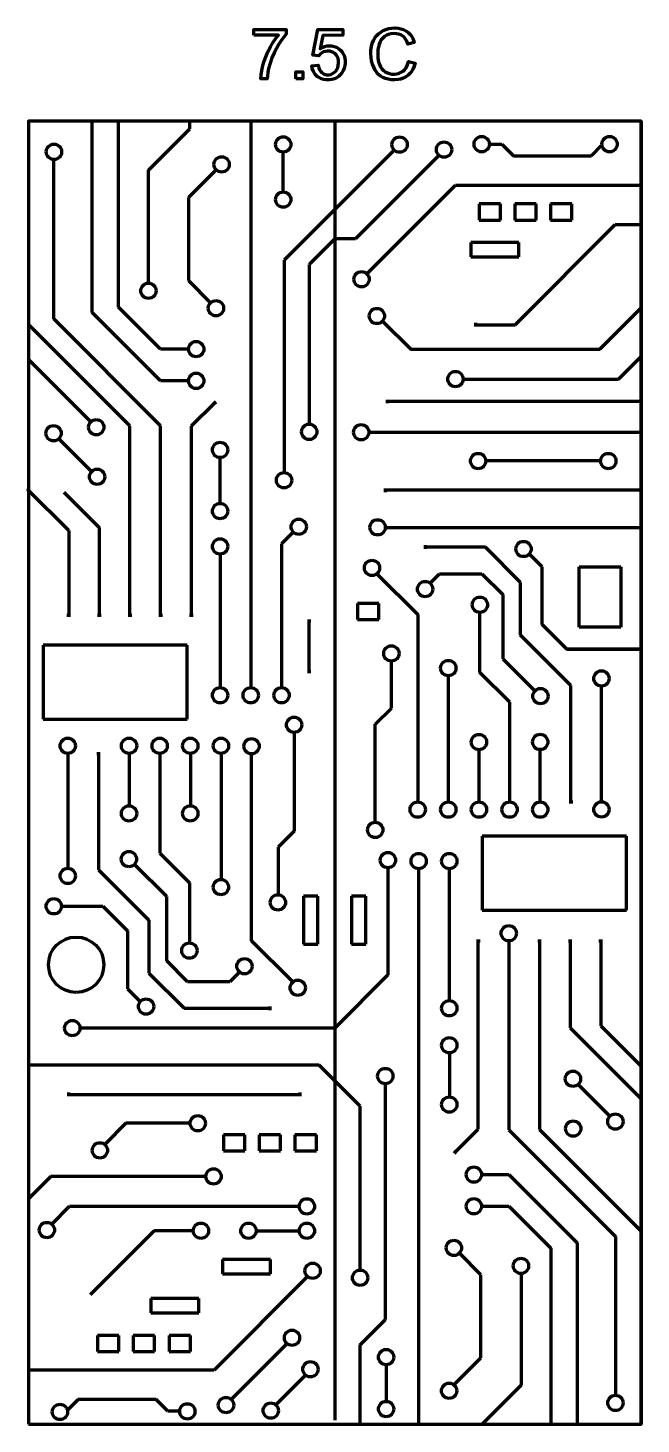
# Model space of a CAD drawing. Extents: x 799 to 2000, y 0 to 2732.
import ezdxf

# ---------------------------------------------------------------- set-up
doc = ezdxf.new("R2010")
doc.units = 0
doc.layers.add('mainlayer', color=1, linetype='CONTINUOUS', lineweight=100)

# ---------------------------------------------------------------- blocks, each defined once
blk = doc.blocks.new('EUUD2A5K')
at = {"layer": 'mainlayer', "color": 1}
for points in [[(1241.4, 2717.9), (1241.4, 2729.5), (1241.4, 2729.5), (1305, 2729.4), (1305, 2729.4), (1305, 2720.1), (1305, 2720.1), (1299.9, 2714.1), (1299.9, 2714.1), (1295.7, 2708.5), (1295.7, 2708.5), (1290.4, 2700.4), (1290.4, 2700.4), (1285.6, 2692), (1285.6, 2692), (1281.2, 2683.4), (1281.2, 2683.4), (1277, 2673.6), (1277, 2673.6), (1273.3, 2663.3), (1273.3, 2663.3), (1270.5, 2653.2), (1270.5, 2653.2), (1269, 2645.5), (1269, 2645.5), (1268, 2637.7), (1268, 2637.7), (1267.5, 2632.5), (1267.5, 2632.5), (1255.2, 2632.5), (1255.2, 2632.5), (1255.7, 2640.4), (1255.7, 2640.4), (1257.1, 2649.3), (1257.1, 2649.3), (1259.3, 2659), (1259.3, 2659), (1261.7, 2667.3), (1261.7, 2667.3), (1264.8, 2676), (1264.8, 2676), (1269, 2685.8), (1269, 2685.8), (1273.9, 2695.3), (1273.9, 2695.3), (1279.5, 2704.6), (1279.5, 2704.6), (1285.3, 2712.7), (1285.3, 2712.7), (1289.5, 2717.9), (1289.5, 2717.9), (1241.4, 2717.9)], [(1355.1, 2658.2), (1367.7, 2659.3), (1367.7, 2659.3), (1368.8, 2654.5), (1368.8, 2654.5), (1370.4, 2650.5), (1370.4, 2650.5), (1372.5, 2647.3), (1372.5, 2647.3), (1374.9, 2644.9), (1374.9, 2644.9), (1377.9, 2642.8), (1377.9, 2642.8), (1381.2, 2641.5), (1381.2, 2641.5), (1384.4, 2640.8), (1384.4, 2640.8), (1388.5, 2640.8), (1388.5, 2640.8), (1392.3, 2641.5), (1392.3, 2641.5), (1395.8, 2642.9), (1395.8, 2642.9), (1398.9, 2645), (1398.9, 2645), (1401.8, 2647.8), (1401.8, 2647.8), (1404, 2650.9), (1404, 2650.9), (1405.7, 2654.4), (1405.7, 2654.4), (1406.9, 2658.7), (1406.9, 2658.7), (1407.4, 2663.4), (1407.4, 2663.4), (1407.2, 2668.4), (1407.2, 2668.4), (1406.4, 2672.6), (1406.4, 2672.6), (1404.9, 2676.4), (1404.9, 2676.4), (1402.8, 2679.7), (1402.8, 2679.7), (1400.3, 2682.2), (1400.3, 2682.2), (1397.2, 2684.4), (1397.2, 2684.4), (1393.9, 2685.8), (1393.9, 2685.8), (1390.2, 2686.7), (1390.2, 2686.7), (1385.6, 2687), (1385.6, 2687), (1381.6, 2686.5), (1381.6, 2686.5), (1378, 2685.4), (1378, 2685.4), (1374.5, 2683.5), (1374.5, 2683.5), (1371.4, 2681), (1371.4, 2681), (1368.5, 2677.5), (1368.5, 2677.5), (1357.2, 2678.9), (1357.2, 2678.9), (1366.7, 2729.4), (1366.7, 2729.4), (1415.6, 2729.4), (1415.6, 2729.4), (1415.6, 2717.9), (1415.6, 2717.9), (1376.4, 2717.8), (1376.4, 2717.8), (1371.1, 2691.5), (1371.1, 2691.5), (1375.5, 2694.1), (1375.5, 2694.1), (1380, 2696), (1380, 2696), (1384.6, 2697.2), (1384.6, 2697.2), (1389.3, 2697.6), (1389.3, 2697.6), (1394.3, 2697.3), (1394.3, 2697.3), (1399.1, 2696.3), (1399.1, 2696.3), (1403.4, 2694.5), (1403.4, 2694.5), (1407.3, 2692.2), (1407.3, 2692.2), (1411.1, 2689), (1411.1, 2689), (1414.2, 2685.5), (1414.2, 2685.5), (1416.6, 2681.6), (1416.6, 2681.6), (1418.1, 2678.2), (1418.1, 2678.2), (1419.5, 2673.3), (1419.5, 2673.3), (1420.1, 2668.4), (1420.1, 2668.4), (1420.1, 2663), (1420.1, 2663), (1419.6, 2658.6), (1419.6, 2658.6), (1418.3, 2653.5), (1418.3, 2653.5), (1416.4, 2649), (1416.4, 2649), (1413.8, 2644.6), (1413.8, 2644.6), (1410.6, 2640.6), (1410.6, 2640.6), (1407.3, 2637.5), (1407.3, 2637.5), (1403.3, 2634.8), (1403.3, 2634.8), (1399.2, 2632.9), (1399.2, 2632.9), (1394.4, 2631.6), (1394.4, 2631.6), (1389.2, 2630.9), (1389.2, 2630.9), (1383.4, 2630.9), (1383.4, 2630.9), (1378.1, 2631.7), (1378.1, 2631.7), (1373.5, 2633), (1373.5, 2633), (1369.2, 2635.1), (1369.2, 2635.1), (1365.7, 2637.5), (1365.7, 2637.5), (1362.4, 2640.7), (1362.4, 2640.7), (1359.6, 2644.4), (1359.6, 2644.4), (1357.5, 2648.3), (1357.5, 2648.3), (1355.9, 2653.2), (1355.9, 2653.2), (1355.1, 2658.2), (1355.1, 2658.2), (1367.7, 2659.3)], [(1544.5, 2666.9), (1557.5, 2663.6), (1557.5, 2663.6), (1555.6, 2657.6), (1555.6, 2657.6), (1553.1, 2651.9), (1553.1, 2651.9), (1550.3, 2647.3), (1550.3, 2647.3), (1547.1, 2643.3), (1547.1, 2643.3), (1543.5, 2639.8), (1543.5, 2639.8), (1539, 2636.6), (1539, 2636.6), (1534.1, 2634.1), (1534.1, 2634.1), (1529.4, 2632.4), (1529.4, 2632.4), (1523.9, 2631.3), (1523.9, 2631.3), (1517.9, 2630.8), (1517.9, 2630.8), (1511.1, 2631), (1511.1, 2631), (1504.7, 2631.9), (1504.7, 2631.9), (1499.3, 2633.3), (1499.3, 2633.3), (1494.2, 2635.4), (1494.2, 2635.4), (1489.8, 2638.1), (1489.8, 2638.1), (1485.8, 2641.3), (1485.8, 2641.3), (1482.1, 2645.3), (1482.1, 2645.3), (1479, 2649.9), (1479, 2649.9), (1476.2, 2655.3), (1476.2, 2655.3), (1473.8, 2661.5), (1473.8, 2661.5), (1472, 2668.3), (1472, 2668.3), (1471, 2675.1), (1471, 2675.1), (1470.6, 2681.9), (1470.6, 2681.9), (1470.9, 2688.7), (1470.9, 2688.7), (1471.9, 2695.9), (1471.9, 2695.9), (1473.5, 2701.9), (1473.5, 2701.9), (1475.8, 2707.6), (1475.8, 2707.6), (1478.7, 2712.9), (1478.7, 2712.9), (1481.8, 2717.2), (1481.8, 2717.2), (1485.5, 2721), (1485.5, 2721), (1489.9, 2724.4), (1489.9, 2724.4), (1494.9, 2727.4), (1494.9, 2727.4), (1500.2, 2729.6), (1500.2, 2729.6), (1506, 2731.3), (1506, 2731.3), (1511.8, 2732.2), (1511.8, 2732.2), (1518, 2732.4), (1518, 2732.4), (1523.9, 2732), (1523.9, 2732), (1529.4, 2730.9), (1529.4, 2730.9), (1534.6, 2729), (1534.6, 2729), (1539.3, 2726.6), (1539.3, 2726.6), (1543.5, 2723.5), (1543.5, 2723.5), (1547, 2720.2), (1547, 2720.2), (1550, 2716.3), (1550, 2716.3), (1552.8, 2711.7), (1552.8, 2711.7), (1555, 2706.5), (1555, 2706.5), (1555.8, 2703.8), (1555.8, 2703.8), (1543, 2700.8), (1543, 2700.8), (1540.9, 2706.3), (1540.9, 2706.3), (1538.4, 2710.7), (1538.4, 2710.7), (1535.6, 2714.2), (1535.6, 2714.2), (1532.5, 2716.8), (1532.5, 2716.8), (1529.2, 2718.8), (1529.2, 2718.8), (1525.1, 2720.2), (1525.1, 2720.2), (1520.6, 2721.1), (1520.6, 2721.1), (1515.3, 2721.3), (1515.3, 2721.3), (1510, 2720.7), (1510, 2720.7), (1505.4, 2719.6), (1505.4, 2719.6), (1501.1, 2717.9), (1501.1, 2717.9), (1497.3, 2715.4), (1497.3, 2715.4), (1493.9, 2712.5), (1493.9, 2712.5), (1491, 2709), (1491, 2709), (1488.7, 2705.1), (1488.7, 2705.1), (1487, 2700.8), (1487, 2700.8), (1485.4, 2694.8), (1485.4, 2694.8), (1484.5, 2690), (1484.5, 2690), (1484.1, 2685), (1484.1, 2685), (1484.1, 2680.1), (1484.1, 2680.1), (1484.6, 2673.1), (1484.6, 2673.1), (1485.9, 2666.3), (1485.9, 2666.3), (1487.6, 2660.7), (1487.6, 2660.7), (1489.8, 2656.1), (1489.8, 2656.1), (1492.4, 2652.3), (1492.4, 2652.3), (1495.5, 2649.2), (1495.5, 2649.2), (1499, 2646.6), (1499, 2646.6), (1503.3, 2644.4), (1503.3, 2644.4), (1507.5, 2643), (1507.5, 2643), (1511.7, 2642.2), (1511.7, 2642.2), (1516.7, 2642), (1516.7, 2642), (1521.6, 2642.4), (1521.6, 2642.4), (1526.1, 2643.6), (1526.1, 2643.6), (1530.3, 2645.5), (1530.3, 2645.5), (1534, 2648), (1534, 2648), (1537, 2651), (1537, 2651), (1539.7, 2654.6), (1539.7, 2654.6), (1542.1, 2659.1), (1542.1, 2659.1), (1543.9, 2664.4), (1543.9, 2664.4), (1544.5, 2666.9), (1544.5, 2666.9), (1557.5, 2663.6)], [(1323.7, 2632.5), (1323.7, 2646.2), (1323.7, 2646.2), (1337.4, 2646.2), (1337.4, 2646.2), (1337.4, 2632.5), (1337.4, 2632.5), (1323.7, 2632.5)]]:
    blk.add_lwpolyline(points, dxfattribs=at)

msp = doc.modelspace()

# ---------------------------------------------------------------- linework, layer by layer
at = {"layer": 'mainlayer', "color": 0}
msp.add_lwpolyline([(800, 0), (2000, 0), (2000, 0), (2000, 2550), (2000, 2550), (800, 2550), (800, 2550), (800, 0)], dxfattribs=at)
at = {"layer": 'mainlayer', "color": 3}
for points in [[(800, 2550), (800, 0)], [(924.9, 2175.6), (924.9, 2550)], [(976.3, 2185.9), (976.3, 2550)], [(1116.2, 2535.1), (1116.2, 2550)], [(1235.3, 2550), (1235.3, 1441.3)], [(1400, 2550), (1400, 7.8)], [(2000, 2550), (2000, 0)], [(1299, 2411.4), (1299, 2489.3)], [(1702.8, 2505), (1727.1, 2505)], [(849.9, 2162.8), (849.9, 2474.8)], [(1603.5, 2482.7), (1440.4, 2319.5)], [(1749.9, 2482.2), (1902.6, 2482.2)], [(1035, 2232.9), (1035, 2453.9)], [(1167.8, 2454.6), (1113.4, 2400.3)], [(1462.9, 2251.2), (1636.4, 2424.7)], [(1724.6, 2387.8), (1682.6, 2387.8)], [(1794.5, 2387.8), (1752.6, 2387.8)], [(1864.5, 2387.8), (1822.6, 2387.8)], [(1682.6, 2356.4), (1724.6, 2356.4)], [(1752.6, 2356.4), (1794.5, 2356.4)], [(1822.6, 2356.4), (1864.5, 2356.4)], [(1753.5, 2151.5), (1949.4, 2347.5)], [(1760.3, 2312.4), (1666.4, 2312.4)], [(1300.6, 2277.6), (1300.6, 1862.1)], [(1349.9, 2269.5), (1349.9, 1956.9)], [(1666.4, 2284.3), (1760.3, 2284.3)], [(1113.4, 2237.8), (1156.7, 2194.5)], [(1493.7, 2158.7), (1549.1, 2103.8), (1549.1, 2103.8), (1919.1, 2103.8)], [(998.8, 1953.4), (800, 2152.2)], [(922.2, 1961.5), (800, 2083.6)], [(1113.5, 2103.7), (1058.8, 2103.7)], [(1113.5, 2041.7), (1058.8, 2041.7)], [(1651.3, 2045.3), (1955.8, 2045.3)], [(1164.9, 1998.8), (1118.8, 1952.8)], [(1999.9, 2001.2), (1502.6, 2001.2)], [(1058.8, 1583.4), (1058.8, 1953.9)], [(1466.7, 1941.2), (2000, 1941.2)], [(859.8, 1928.5), (923.8, 1864.5)], [(1175.3, 1801.9), (1175.3, 1891.4)], [(1920.7, 1884.9), (1695.8, 1884.9)], [(878.8, 1748.7), (798.9, 1828.6), (798.9, 1828.6), (800, 1827.5)], [(938.8, 1754.6), (938.8, 1583.4)], [(1498.9, 1755), (2000, 1755)], [(1318.7, 1745.4), (1295.7, 1722.4)], [(1175.3, 1702.5), (1175.3, 1441.3)], [(1695, 1716.3), (1577.1, 1716.3)], [(1806, 1677.9), (1781.1, 1702.8)], [(1878.9, 1677.9), (1960.3, 1677.9)], [(1605.3, 1664.3), (1688.3, 1664.3)], [(1764, 1543.9), (1764, 1647.3)], [(1729, 1623.6), (1729, 1497.8)], [(1486.2, 1605.9), (1444.3, 1605.9)], [(1684.4, 1471), (1684.4, 1588.6)], [(1349.9, 1472.6), (1349.9, 1571.9)], [(1444.3, 1574.6), (1486.2, 1574.6)], [(1562.6, 1584.2), (1562.6, 1217.5)], [(1854.3, 1516.6), (1806, 1564.9)], [(1960.3, 1559.7), (1878.9, 1559.7)], [(1110.8, 1524.3), (828.8, 1524.3)], [(1511, 1401.1), (1511, 1493.2)], [(1622.6, 1217.5), (1622.6, 1464.6)], [(1862.6, 1217.3), (1862.6, 1445.3)], [(1922.6, 1217.9), (1922.6, 1444.3)], [(1742.6, 1217.5), (1742.6, 1412.9)], [(828.8, 1379.3), (1110.8, 1379.3)], [(1479.4, 1177.8), (1479.4, 1369.5)], [(1320.4, 1353.6), (1320.4, 1160.5)], [(877.2, 1312.4), (877.2, 1087.7)], [(937.2, 1312.3), (937.2, 1084.7)], [(997.2, 1312.4), (997.2, 1210.1)], [(1057.2, 1312.4), (1057.2, 1117.1)], [(1117.2, 1312.4), (1117.2, 1210.1)], [(1177.2, 1312.4), (1177.2, 1065.9)], [(1237.2, 945.8), (1237.2, 1311.6)], [(1682.6, 1217.5), (1682.6, 1319.9)], [(1802.6, 1217.5), (1802.6, 1319.9)], [(1971.1, 1150.7), (1689, 1150.7)], [(1288.8, 1128.9), (1288.8, 1036)], [(1070.8, 1032.2), (1007.7, 1095.3)], [(1564.5, 0), (1564.5, 1087)], [(1624.5, 828.7), (1624.5, 1087)], [(1115.4, 1059), (1115.4, 941.6)], [(945.5, 1013.4), (993.8, 965.1)], [(1367, 1033.4), (1338.9, 1033.4)], [(1460.9, 1033.4), (1432.8, 1033.4)], [(1035.8, 986.1), (1035.8, 882.7)], [(1689, 1005.7), (1971.1, 1005.7)], [(1338.9, 939.5), (1367, 939.5)], [(1432.8, 939.5), (1460.9, 939.5)], [(1681, 577.2), (1681, 945.3)], [(1741, 945.5), (1741, 576.1)], [(1801, 945.3), (1801, 576.6)], [(1861, 945.3), (1861, 775.4)], [(1921, 945.3), (1921, 779.3)], [(1111.5, 865.7), (1070.8, 906.4)], [(1213.4, 884.6), (1194.5, 865.7)], [(1504.1, 879.2), (1399.9, 775)], [(993.8, 852.1), (1019, 826.9)], [(1104.8, 813.7), (1273.1, 813.7)], [(1624.5, 726.4), (1624.5, 640.3)], [(1369.5, 702.4), (800, 702.4)], [(1499.2, 204.4), (1499.2, 666.2)], [(1938.9, 602.6), (1876.8, 664.7)], [(878.6, 645.1), (1331.6, 645.1)], [(1449.9, 301.5), (1449.9, 622)], [(1116.7, 588.8), (990.7, 588.8)], [(1223.9, 565.9), (1182, 565.9)], [(1293.9, 565.9), (1252, 565.9)], [(1363.9, 565.9), (1322, 565.9)], [(1182, 534.5), (1223.9, 534.5)], [(1252, 534.5), (1293.9, 534.5)], [(1322, 534.5), (1363.9, 534.5)], [(1147.6, 484.7), (844, 484.7)], [(1687.4, 488.3), (1741, 488.3)], [(880.7, 426.2), (1330.3, 426.2)], [(1687.4, 426.3), (1741, 426.3)], [(1122.9, 378.5), (1046.3, 378.5)], [(1246, 378.5), (1330.3, 378.5)], [(1949.9, 367.2), (1949.9, 56.3)], [(1686.4, 292.2), (1644.1, 334.6)], [(1823.5, 344.1), (1823.5, 0)], [(1874.9, 354.4), (1874.9, 0)], [(1274, 322.1), (1180.1, 322.1)], [(1180.1, 294), (1274, 294)], [(1764.8, 294.6), (1764.8, 76.1)], [(1133.4, 245.7), (1039.5, 245.7)], [(1039.5, 217.6), (1133.4, 217.6)], [(977.2, 173.6), (935.3, 173.6)], [(1047.2, 173.6), (1005.3, 173.6)], [(1117.2, 173.6), (1075.3, 173.6)], [(935.3, 142.2), (977.2, 142.2)], [(1005.3, 142.2), (1047.2, 142.2)], [(1075.3, 142.2), (1117.2, 142.2)], [(1306.5, 157.5), (1197.2, 48.2)], [(1449.9, 0), (1449.9, 155.2)], [(1500.8, 116.1), (1500.8, 44.5)], [(1633.4, 76.7), (1686.4, 129.7)], [(1163.5, 105.3), (800, 105.3)], [(1342.6, 95.8), (1284.4, 37.6)], [(897.2, 47.8), (876.3, 26.9)], [(1072.7, 25), (1049.9, 47.8)]]:
    msp.add_lwpolyline(points, dxfattribs=at)
at = {"layer": 'mainlayer', "color": 4}
for points in [[(1035, 2453.9), (1116.2, 2535.1)], [(1516.4, 2493.4), (1300.6, 2277.6)], [(1727.1, 2505), (1749.9, 2482.2)], [(1902.6, 2482.2), (1923.4, 2503.1)], [(1636.4, 2424.7), (2000, 2424.7)], [(1113.4, 2400.3), (1113.4, 2237.8)], [(1682.6, 2387.8), (1682.6, 2356.4)], [(1724.6, 2356.4), (1724.6, 2387.8)], [(1752.6, 2387.8), (1752.6, 2356.4)], [(1794.5, 2356.4), (1794.5, 2387.8)], [(1822.6, 2387.8), (1822.6, 2356.4)], [(1864.5, 2356.4), (1864.5, 2387.8)], [(1949.4, 2347.5), (2000, 2347.5)], [(1440.4, 2319.5), (1399.9, 2319.5), (1399.9, 2319.5), (1349.9, 2269.5)], [(1666.4, 2312.4), (1666.4, 2284.3)], [(1760.3, 2284.3), (1760.3, 2312.4)], [(1058.8, 2103.7), (976.3, 2185.9)], [(1058.8, 1953.9), (849.9, 2162.8)], [(1058.8, 2041.7), (924.9, 2175.6)], [(1919.1, 2103.8), (2000, 2184.7)], [(1675.9, 2151.5), (1753.5, 2151.5)], [(1955.8, 2045.3), (2000, 2089.5)], [(998.8, 1583.4), (998.8, 1953.4)], [(1118.8, 1952.8), (1118.8, 1583.4)], [(869.4, 1824), (938.8, 1754.6)], [(1999.9, 1827.6), (1499, 1827.6)], [(878.8, 1748.7), (878.8, 1583.4)], [(1295.7, 1722.4), (1295.7, 1441.3)], [(1764, 1647.3), (1695, 1716.3)], [(1806, 1564.9), (1806, 1677.9)], [(1878.9, 1559.7), (1878.9, 1677.9)], [(1960.3, 1677.9), (1960.3, 1559.7)], [(1482.6, 1664.2), (1562.6, 1584.2)], [(1586.7, 1645.6), (1605.3, 1664.3)], [(1688.3, 1664.3), (1729, 1623.6)], [(1444.3, 1605.9), (1444.3, 1574.6)], [(1486.2, 1574.6), (1486.2, 1605.9)], [(1862.6, 1445.3), (1764, 1543.9)], [(828.8, 1524.3), (828.8, 1379.3)], [(1110.8, 1379.3), (1110.8, 1524.3)], [(2000, 1516.6), (1854.3, 1516.6), (1854.3, 1516.6), (2000, 1516.6)], [(1729, 1497.8), (1791.9, 1434.9)], [(1742.6, 1412.9), (1684.4, 1471)], [(1479.4, 1369.5), (1511, 1401.1)], [(1320.4, 1160.5), (1288.8, 1128.9)], [(1689, 1150.7), (1689, 1005.7)], [(1971.1, 1005.7), (1971.1, 1150.7)], [(1057.2, 1117.1), (1115.4, 1059)], [(937.2, 1084.7), (1035.8, 986.1)], [(1504.1, 1088.7), (1504.1, 879.2)], [(864.6, 1013.4), (945.5, 1013.4)], [(1070.8, 906.4), (1070.8, 1032.2)], [(1338.9, 1033.4), (1338.9, 939.5)], [(1367, 939.5), (1367, 1033.4)], [(1432.8, 1033.4), (1432.8, 939.5)], [(1460.9, 939.5), (1460.9, 1033.4)], [(993.8, 965.1), (993.8, 852.1)], [(1317.7, 865.3), (1237.2, 945.8)], [(1035.8, 882.7), (1104.8, 813.7)], [(1194.5, 865.7), (1111.5, 865.7)], [(1399.9, 775), (900.8, 775)], [(1861, 775.4), (2000, 636.4)], [(1921, 779.3), (2000, 700.3)], [(1449.9, 622), (1369.5, 702.4)], [(990.7, 588.8), (949.3, 547.4)], [(1635.6, 531.9), (1681, 577.2)], [(1741, 576.1), (1949.9, 367.2)], [(1801, 576.6), (2000, 377.6)], [(1182, 565.9), (1182, 534.5)], [(1223.9, 534.5), (1223.9, 565.9)], [(1252, 565.9), (1252, 534.5)], [(1293.9, 534.5), (1293.9, 565.9)], [(1322, 565.9), (1322, 534.5)], [(1363.9, 534.5), (1363.9, 565.9)], [(844, 484.7), (800, 440.7)], [(1741, 488.3), (1874.9, 354.4)], [(845.7, 391.2), (880.7, 426.2)], [(1741, 426.3), (1823.5, 344.1)], [(1046.3, 378.5), (920.6, 252.7)], [(1180.1, 322.1), (1180.1, 294)], [(1274, 294), (1274, 322.1)], [(1346.8, 288.6), (1163.5, 105.3)], [(1686.4, 129.7), (1686.4, 292.2)], [(1039.5, 245.7), (1039.5, 217.6)], [(1133.4, 217.6), (1133.4, 245.7)], [(1449.9, 155.2), (1499.2, 204.4)], [(935.3, 173.6), (935.3, 142.2)], [(977.2, 142.2), (977.2, 173.6)], [(1005.3, 173.6), (1005.3, 142.2)], [(1047.2, 142.2), (1047.2, 173.6)], [(1075.3, 173.6), (1075.3, 142.2)], [(1117.2, 142.2), (1117.2, 173.6)], [(1764.8, 76.1), (1688.8, 0)], [(1049.9, 47.8), (897.2, 47.8)], [(1096.2, 25), (1072.7, 25)]]:
    msp.add_lwpolyline(points, dxfattribs=at)
at = {"layer": 'mainlayer', "color": 202}
for points in [[(1675.9, 2155), (1675.9, 2148)], [(1162.4, 2001.3), (1167.3, 1996.3)], [(1502.6, 2004.7), (1502.6, 1997.7)], [(1499, 1831.1), (1499, 1824.1)], [(1577.1, 1719.8), (1577.1, 1712.8)], [(875.3, 1583.4), (882.3, 1583.4)], [(935.3, 1583.4), (942.3, 1583.4)], [(995.3, 1583.4), (1002.3, 1583.4)], [(1055.3, 1583.4), (1062.3, 1583.4)], [(1115.3, 1583.4), (1122.3, 1583.4)], [(1346.4, 1571.9), (1353.4, 1571.9)], [(1346.4, 1472.6), (1353.4, 1472.6)], [(933.7, 1312.2), (940.7, 1312.2)], [(1866.1, 1217.3), (1859.1, 1217.3)], [(1684.5, 945.3), (1677.5, 945.3)], [(1804.5, 945.3), (1797.5, 945.3)], [(1864.5, 945.3), (1857.5, 945.3)], [(1924.5, 945.3), (1917.5, 945.3)], [(1273.1, 817.2), (1273.1, 810.2)], [(878.6, 648.6), (878.6, 641.6)], [(1331.6, 648.6), (1331.6, 641.6)], [(1638.1, 529.4), (1633.2, 534.3)]]:
    msp.add_lwpolyline(points, dxfattribs=at)
at = {"layer": 'mainlayer', "color": 5}
for points in [[(1284, 2504.3), (1284, 2512.6), (1290.7, 2519.3), (1299, 2519.3)], [(1299, 2519.3), (1307.3, 2519.3), (1314, 2512.6), (1314, 2504.3)], [(1512, 2504), (1512, 2512.3), (1518.7, 2519), (1527, 2519)], [(1527, 2519), (1535.3, 2519), (1542, 2512.3), (1542, 2504)], [(1672.8, 2504.9), (1672.8, 2513.2), (1679.5, 2519.9), (1687.8, 2519.9)], [(1687.8, 2519.9), (1696.1, 2519.9), (1702.8, 2513.2), (1702.8, 2504.9)], [(1923.3, 2504.9), (1923.3, 2513.2), (1930, 2519.9), (1938.3, 2519.9)], [(1938.3, 2519.9), (1946.6, 2519.9), (1953.3, 2513.2), (1953.3, 2504.9)], [(835, 2489.9), (835, 2498.1), (841.7, 2504.9), (850, 2504.9)], [(850, 2474.9), (841.7, 2474.9), (835, 2481.6), (835, 2489.9)], [(850, 2504.9), (858.3, 2504.9), (865, 2498.1), (865, 2489.9)], [(865, 2489.9), (865, 2481.6), (858.3, 2474.9), (850, 2474.9)], [(1299, 2489.3), (1290.7, 2489.3), (1284, 2496), (1284, 2504.3)], [(1314, 2504.3), (1314, 2496), (1307.3, 2489.3), (1299, 2489.3)], [(1527, 2489), (1518.7, 2489), (1512, 2495.7), (1512, 2504)], [(1542, 2504), (1542, 2495.7), (1535.3, 2489), (1527, 2489)], [(1599, 2494.3), (1599, 2502.6), (1605.7, 2509.3), (1614, 2509.3)], [(1614, 2479.3), (1605.7, 2479.3), (1599, 2486), (1599, 2494.3)], [(1614, 2509.3), (1622.3, 2509.3), (1629, 2502.6), (1629, 2494.3)], [(1629, 2494.3), (1629, 2486), (1622.3, 2479.3), (1614, 2479.3)], [(1687.8, 2489.9), (1679.5, 2489.9), (1672.8, 2496.6), (1672.8, 2504.9)], [(1702.8, 2504.9), (1702.8, 2496.6), (1696.1, 2489.9), (1687.8, 2489.9)], [(1938.3, 2489.9), (1930, 2489.9), (1923.3, 2496.6), (1923.3, 2504.9)], [(1953.3, 2504.9), (1953.3, 2496.6), (1946.6, 2489.9), (1938.3, 2489.9)], [(1163.4, 2465.3), (1163.4, 2473.5), (1170.1, 2480.3), (1178.4, 2480.3)], [(1178.4, 2450.3), (1170.1, 2450.3), (1163.4, 2457), (1163.4, 2465.3)], [(1178.4, 2480.3), (1186.7, 2480.3), (1193.4, 2473.5), (1193.4, 2465.3)], [(1193.4, 2465.3), (1193.4, 2457), (1186.7, 2450.3), (1178.4, 2450.3)], [(1284, 2396.4), (1284, 2404.7), (1290.7, 2411.4), (1299, 2411.4)], [(1299, 2411.4), (1307.3, 2411.4), (1314, 2404.7), (1314, 2396.4)], [(1299, 2381.4), (1290.7, 2381.4), (1284, 2388.1), (1284, 2396.4)], [(1314, 2396.4), (1314, 2388.1), (1307.3, 2381.4), (1299, 2381.4)], [(1437.5, 2240.5), (1437.5, 2248.7), (1444.2, 2255.5), (1452.5, 2255.5)], [(1452.5, 2255.5), (1460.8, 2255.5), (1467.5, 2248.7), (1467.5, 2240.5)], [(1020, 2217.9), (1020, 2226.2), (1026.7, 2232.9), (1035, 2232.9)], [(1035, 2202.9), (1026.7, 2202.9), (1020, 2209.6), (1020, 2217.9)], [(1035, 2232.9), (1043.3, 2232.9), (1050, 2226.2), (1050, 2217.9)], [(1050, 2217.9), (1050, 2209.6), (1043.3, 2202.9), (1035, 2202.9)], [(1452.5, 2225.5), (1444.2, 2225.5), (1437.5, 2232.2), (1437.5, 2240.5)], [(1467.5, 2240.5), (1467.5, 2232.2), (1460.8, 2225.5), (1452.5, 2225.5)], [(1152.3, 2183.9), (1152.3, 2192.2), (1159, 2198.9), (1167.3, 2198.9)], [(1167.3, 2198.9), (1175.6, 2198.9), (1182.3, 2192.2), (1182.3, 2183.9)], [(1167.3, 2168.9), (1159, 2168.9), (1152.3, 2175.6), (1152.3, 2183.9)], [(1182.3, 2183.9), (1182.3, 2175.6), (1175.6, 2168.9), (1167.3, 2168.9)], [(1467.5, 2168.6), (1467.5, 2176.9), (1474.2, 2183.6), (1482.5, 2183.6)], [(1482.5, 2153.6), (1474.2, 2153.6), (1467.5, 2160.3), (1467.5, 2168.6)], [(1482.5, 2183.6), (1490.8, 2183.6), (1497.5, 2176.9), (1497.5, 2168.6)], [(1497.5, 2168.6), (1497.5, 2160.3), (1490.8, 2153.6), (1482.5, 2153.6)], [(1113.5, 2103.8), (1113.5, 2112), (1120.3, 2118.8), (1128.5, 2118.8)], [(1128.5, 2118.8), (1136.8, 2118.8), (1143.5, 2112), (1143.5, 2103.8)], [(1128.5, 2088.8), (1120.3, 2088.8), (1113.5, 2095.5), (1113.5, 2103.8)], [(1143.5, 2103.8), (1143.5, 2095.5), (1136.8, 2088.8), (1128.5, 2088.8)], [(1113.5, 2041.7), (1113.5, 2050), (1120.3, 2056.7), (1128.5, 2056.7)], [(1128.5, 2056.7), (1136.8, 2056.7), (1143.5, 2050), (1143.5, 2041.7)], [(1621.3, 2045.2), (1621.3, 2053.5), (1628, 2060.2), (1636.3, 2060.2)], [(1636.3, 2060.2), (1644.6, 2060.2), (1651.3, 2053.5), (1651.3, 2045.2)], [(1128.5, 2026.7), (1120.3, 2026.7), (1113.5, 2033.4), (1113.5, 2041.7)], [(1143.5, 2041.7), (1143.5, 2033.4), (1136.8, 2026.7), (1128.5, 2026.7)], [(1636.3, 2030.2), (1628, 2030.2), (1621.3, 2036.9), (1621.3, 2045.2)], [(1651.3, 2045.2), (1651.3, 2036.9), (1644.6, 2030.2), (1636.3, 2030.2)], [(834.2, 1939.1), (834.2, 1947.4), (840.9, 1954.1), (849.2, 1954.1)], [(849.2, 1954.1), (857.5, 1954.1), (864.2, 1947.4), (864.2, 1939.1)], [(917.8, 1950.9), (917.8, 1959.1), (924.5, 1965.9), (932.8, 1965.9)], [(932.8, 1935.9), (924.5, 1935.9), (917.8, 1942.6), (917.8, 1950.9)], [(932.8, 1965.9), (941.1, 1965.9), (947.8, 1959.1), (947.8, 1950.9)], [(947.8, 1950.9), (947.8, 1942.6), (941.1, 1935.9), (932.8, 1935.9)], [(1334.9, 1941.9), (1334.9, 1950.2), (1341.6, 1956.9), (1349.9, 1956.9)], [(1349.9, 1926.9), (1341.6, 1926.9), (1334.9, 1933.6), (1334.9, 1941.9)], [(1349.9, 1956.9), (1358.2, 1956.9), (1364.9, 1950.2), (1364.9, 1941.9)], [(1364.9, 1941.9), (1364.9, 1933.6), (1358.2, 1926.9), (1349.9, 1926.9)], [(1436.7, 1941.1), (1436.7, 1949.4), (1443.4, 1956.1), (1451.7, 1956.1)], [(1451.7, 1926.1), (1443.4, 1926.1), (1436.7, 1932.8), (1436.7, 1941.1)], [(1451.7, 1956.1), (1459.9, 1956.1), (1466.7, 1949.4), (1466.7, 1941.1)], [(1466.7, 1941.1), (1466.7, 1932.8), (1459.9, 1926.1), (1451.7, 1926.1)], [(849.2, 1924.1), (840.9, 1924.1), (834.2, 1930.9), (834.2, 1939.1)], [(864.2, 1939.1), (864.2, 1930.9), (857.5, 1924.1), (849.2, 1924.1)], [(1160.3, 1906.4), (1160.3, 1914.7), (1167, 1921.4), (1175.3, 1921.4)], [(1175.3, 1921.4), (1183.6, 1921.4), (1190.3, 1914.7), (1190.3, 1906.4)], [(1175.3, 1891.4), (1167, 1891.4), (1160.3, 1898.1), (1160.3, 1906.4)], [(1190.3, 1906.4), (1190.3, 1898.1), (1183.6, 1891.4), (1175.3, 1891.4)], [(1665.8, 1884.8), (1665.8, 1893.1), (1672.5, 1899.8), (1680.8, 1899.8)], [(1680.8, 1899.8), (1689.1, 1899.8), (1695.8, 1893.1), (1695.8, 1884.8)], [(1920.8, 1884.8), (1920.8, 1893.1), (1927.5, 1899.8), (1935.8, 1899.8)], [(1935.8, 1899.8), (1944.1, 1899.8), (1950.8, 1893.1), (1950.8, 1884.8)], [(919.5, 1853.9), (919.5, 1862.2), (926.2, 1868.9), (934.5, 1868.9)], [(934.5, 1868.9), (942.8, 1868.9), (949.5, 1862.2), (949.5, 1853.9)], [(1285.6, 1847.1), (1285.6, 1855.4), (1292.3, 1862.1), (1300.6, 1862.1)], [(1300.6, 1862.1), (1308.9, 1862.1), (1315.6, 1855.4), (1315.6, 1847.1)], [(1680.8, 1869.8), (1672.5, 1869.8), (1665.8, 1876.5), (1665.8, 1884.8)], [(1695.8, 1884.8), (1695.8, 1876.5), (1689.1, 1869.8), (1680.8, 1869.8)], [(1935.8, 1869.8), (1927.5, 1869.8), (1920.8, 1876.5), (1920.8, 1884.8)], [(1950.8, 1884.8), (1950.8, 1876.5), (1944.1, 1869.8), (1935.8, 1869.8)], [(934.5, 1838.9), (926.2, 1838.9), (919.5, 1845.6), (919.5, 1853.9)], [(949.5, 1853.9), (949.5, 1845.6), (942.8, 1838.9), (934.5, 1838.9)], [(1300.6, 1832.1), (1292.3, 1832.1), (1285.6, 1838.9), (1285.6, 1847.1)], [(1315.6, 1847.1), (1315.6, 1838.9), (1308.9, 1832.1), (1300.6, 1832.1)], [(1160.3, 1786.9), (1160.3, 1795.2), (1167, 1801.9), (1175.3, 1801.9)], [(1175.3, 1771.9), (1167, 1771.9), (1160.3, 1778.6), (1160.3, 1786.9)], [(1175.3, 1801.9), (1183.6, 1801.9), (1190.3, 1795.2), (1190.3, 1786.9)], [(1190.3, 1786.9), (1190.3, 1778.6), (1183.6, 1771.9), (1175.3, 1771.9)], [(1314.4, 1756.1), (1314.4, 1764.3), (1321.1, 1771.1), (1329.3, 1771.1)], [(1329.3, 1741.1), (1321.1, 1741.1), (1314.4, 1747.8), (1314.4, 1756.1)], [(1329.3, 1771.1), (1337.6, 1771.1), (1344.3, 1764.3), (1344.3, 1756.1)], [(1344.3, 1756.1), (1344.3, 1747.8), (1337.6, 1741.1), (1329.3, 1741.1)], [(1468.9, 1755), (1468.9, 1763.2), (1475.6, 1770), (1483.9, 1770)], [(1483.9, 1740), (1475.6, 1740), (1468.9, 1746.7), (1468.9, 1755)], [(1483.9, 1770), (1492.2, 1770), (1498.9, 1763.2), (1498.9, 1755)], [(1498.9, 1755), (1498.9, 1746.7), (1492.2, 1740), (1483.9, 1740)], [(1160.3, 1717.6), (1160.3, 1725.8), (1167, 1732.6), (1175.3, 1732.6)], [(1175.3, 1732.6), (1183.6, 1732.6), (1190.3, 1725.8), (1190.3, 1717.6)], [(1754.8, 1712.6), (1754.8, 1720.9), (1761.5, 1727.6), (1769.8, 1727.6)], [(1769.8, 1727.6), (1778, 1727.6), (1784.8, 1720.9), (1784.8, 1712.6)], [(1175.3, 1702.6), (1167, 1702.6), (1160.3, 1709.3), (1160.3, 1717.6)], [(1190.3, 1717.6), (1190.3, 1709.3), (1183.6, 1702.6), (1175.3, 1702.6)], [(1769.8, 1697.6), (1761.5, 1697.6), (1754.8, 1704.3), (1754.8, 1712.6)], [(1784.8, 1712.6), (1784.8, 1704.3), (1778, 1697.6), (1769.8, 1697.6)], [(1457.9, 1675.6), (1457.9, 1683.9), (1464.6, 1690.6), (1472.9, 1690.6)], [(1472.9, 1660.6), (1464.6, 1660.6), (1457.9, 1667.3), (1457.9, 1675.6)], [(1472.9, 1690.6), (1481.1, 1690.6), (1487.9, 1683.9), (1487.9, 1675.6)], [(1487.9, 1675.6), (1487.9, 1667.3), (1481.1, 1660.6), (1472.9, 1660.6)], [(1561.9, 1634.2), (1561.9, 1642.5), (1568.6, 1649.2), (1576.9, 1649.2)], [(1576.9, 1649.2), (1585.2, 1649.2), (1591.9, 1642.5), (1591.9, 1634.2)], [(1576.9, 1619.2), (1568.6, 1619.2), (1561.9, 1626), (1561.9, 1634.2)], [(1591.9, 1634.2), (1591.9, 1626), (1585.2, 1619.2), (1576.9, 1619.2)], [(1669.3, 1603.6), (1669.3, 1611.8), (1676, 1618.6), (1684.3, 1618.6)], [(1684.3, 1618.6), (1692.6, 1618.6), (1699.3, 1611.8), (1699.3, 1603.6)], [(1684.3, 1588.5), (1676, 1588.5), (1669.3, 1595.3), (1669.3, 1603.6)], [(1699.3, 1603.6), (1699.3, 1595.3), (1692.6, 1588.5), (1684.3, 1588.5)], [(1495.8, 1508.2), (1495.8, 1516.5), (1502.5, 1523.2), (1510.8, 1523.2)], [(1510.8, 1493.2), (1502.5, 1493.2), (1495.8, 1499.9), (1495.8, 1508.2)], [(1510.8, 1523.2), (1519.1, 1523.2), (1525.8, 1516.5), (1525.8, 1508.2)], [(1525.8, 1508.2), (1525.8, 1499.9), (1519.1, 1493.2), (1510.8, 1493.2)], [(1607.4, 1479.6), (1607.4, 1487.9), (1614.1, 1494.6), (1622.4, 1494.6)], [(1622.4, 1464.6), (1614.1, 1464.6), (1607.4, 1471.3), (1607.4, 1479.6)], [(1622.4, 1494.6), (1630.7, 1494.6), (1637.4, 1487.9), (1637.4, 1479.6)], [(1637.4, 1479.6), (1637.4, 1471.3), (1630.7, 1464.6), (1622.4, 1464.6)], [(1907.4, 1459.3), (1907.4, 1467.6), (1914.1, 1474.3), (1922.4, 1474.3)], [(1922.4, 1444.3), (1914.1, 1444.3), (1907.4, 1451), (1907.4, 1459.3)], [(1922.4, 1474.3), (1930.7, 1474.3), (1937.4, 1467.6), (1937.4, 1459.3)], [(1937.4, 1459.3), (1937.4, 1451), (1930.7, 1444.3), (1922.4, 1444.3)], [(1160.3, 1426.3), (1160.3, 1434.6), (1167, 1441.3), (1175.3, 1441.3)], [(1175.3, 1411.3), (1167, 1411.3), (1160.3, 1418), (1160.3, 1426.3)], [(1175.3, 1441.3), (1183.6, 1441.3), (1190.3, 1434.6), (1190.3, 1426.3)], [(1190.3, 1426.3), (1190.3, 1418), (1183.6, 1411.3), (1175.3, 1411.3)], [(1220.3, 1426.3), (1220.3, 1434.6), (1227.1, 1441.3), (1235.3, 1441.3)], [(1235.3, 1411.3), (1227.1, 1411.3), (1220.3, 1418), (1220.3, 1426.3)], [(1235.3, 1441.3), (1243.6, 1441.3), (1250.3, 1434.6), (1250.3, 1426.3)], [(1250.3, 1426.3), (1250.3, 1418), (1243.6, 1411.3), (1235.3, 1411.3)], [(1280.7, 1426.3), (1280.7, 1434.6), (1287.4, 1441.3), (1295.7, 1441.3)], [(1295.7, 1411.3), (1287.4, 1411.3), (1280.7, 1418), (1280.7, 1426.3)], [(1295.7, 1441.3), (1304, 1441.3), (1310.7, 1434.6), (1310.7, 1426.3)], [(1310.7, 1426.3), (1310.7, 1418), (1304, 1411.3), (1295.7, 1411.3)], [(1787.9, 1424.6), (1787.9, 1432.9), (1794.6, 1439.6), (1802.9, 1439.6)], [(1802.9, 1409.6), (1794.6, 1409.6), (1787.9, 1416.3), (1787.9, 1424.6)], [(1802.9, 1439.6), (1811.2, 1439.6), (1817.9, 1432.9), (1817.9, 1424.6)], [(1817.9, 1424.6), (1817.9, 1416.3), (1811.2, 1409.6), (1802.9, 1409.6)], [(1305.3, 1368.6), (1305.3, 1376.9), (1312, 1383.6), (1320.3, 1383.6)], [(1320.3, 1353.6), (1312, 1353.6), (1305.3, 1360.3), (1305.3, 1368.6)], [(1320.3, 1383.6), (1328.6, 1383.6), (1335.3, 1376.9), (1335.3, 1368.6)], [(1335.3, 1368.6), (1335.3, 1360.3), (1328.6, 1353.6), (1320.3, 1353.6)], [(862, 1327.4), (862, 1335.7), (868.8, 1342.4), (877, 1342.4)], [(877, 1342.4), (885.3, 1342.4), (892, 1335.7), (892, 1327.4)], [(982, 1327.4), (982, 1335.7), (988.7, 1342.4), (997, 1342.4)], [(997, 1342.4), (1005.3, 1342.4), (1012, 1335.7), (1012, 1327.4)], [(1042, 1327.4), (1042, 1335.7), (1048.8, 1342.4), (1057, 1342.4)], [(1057, 1342.4), (1065.3, 1342.4), (1072, 1335.7), (1072, 1327.4)], [(1102, 1327.4), (1102, 1335.7), (1108.7, 1342.4), (1117, 1342.4)], [(1117, 1342.4), (1125.3, 1342.4), (1132, 1335.7), (1132, 1327.4)], [(1162.1, 1327.4), (1162.1, 1335.7), (1168.8, 1342.4), (1177.1, 1342.4)], [(1177.1, 1342.4), (1185.3, 1342.4), (1192.1, 1335.7), (1192.1, 1327.4)], [(1222, 1326.6), (1222, 1334.9), (1228.7, 1341.6), (1237, 1341.6)], [(1237, 1341.6), (1245.3, 1341.6), (1252, 1334.9), (1252, 1326.6)], [(1667.4, 1334.8), (1667.4, 1343.1), (1674.1, 1349.8), (1682.4, 1349.8)], [(1682.4, 1349.8), (1690.7, 1349.8), (1697.4, 1343.1), (1697.4, 1334.8)], [(1787.4, 1334.9), (1787.4, 1343.2), (1794.1, 1349.9), (1802.4, 1349.9)], [(1802.4, 1349.9), (1810.7, 1349.9), (1817.4, 1343.2), (1817.4, 1334.9)], [(877, 1312.4), (868.8, 1312.4), (862, 1319.1), (862, 1327.4)], [(892, 1327.4), (892, 1319.1), (885.3, 1312.4), (877, 1312.4)], [(997, 1312.4), (988.7, 1312.4), (982, 1319.1), (982, 1327.4)], [(1012, 1327.4), (1012, 1319.1), (1005.3, 1312.4), (997, 1312.4)], [(1057, 1312.4), (1048.8, 1312.4), (1042, 1319.1), (1042, 1327.4)], [(1072, 1327.4), (1072, 1319.1), (1065.3, 1312.4), (1057, 1312.4)], [(1117, 1312.4), (1108.7, 1312.4), (1102, 1319.1), (1102, 1327.4)], [(1132, 1327.4), (1132, 1319.1), (1125.3, 1312.4), (1117, 1312.4)], [(1177.1, 1312.4), (1168.8, 1312.4), (1162.1, 1319.2), (1162.1, 1327.4)], [(1192.1, 1327.4), (1192.1, 1319.2), (1185.3, 1312.4), (1177.1, 1312.4)], [(1237, 1311.6), (1228.7, 1311.6), (1222, 1318.3), (1222, 1326.6)], [(1252, 1326.6), (1252, 1318.3), (1245.3, 1311.6), (1237, 1311.6)], [(1682.4, 1319.8), (1674.1, 1319.8), (1667.4, 1326.6), (1667.4, 1334.8)], [(1697.4, 1334.8), (1697.4, 1326.6), (1690.7, 1319.8), (1682.4, 1319.8)], [(1802.4, 1319.9), (1794.1, 1319.9), (1787.4, 1326.6), (1787.4, 1334.9)], [(1817.4, 1334.9), (1817.4, 1326.6), (1810.7, 1319.9), (1802.4, 1319.9)], [(982, 1195.1), (982, 1203.4), (988.8, 1210.1), (997, 1210.1)], [(997, 1210.1), (1005.3, 1210.1), (1012, 1203.4), (1012, 1195.1)], [(1102, 1195.2), (1102, 1203.4), (1108.8, 1210.2), (1117, 1210.2)], [(1117, 1210.2), (1125.3, 1210.2), (1132, 1203.4), (1132, 1195.2)], [(1547.4, 1202.5), (1547.4, 1210.8), (1554.1, 1217.5), (1562.4, 1217.5)], [(1562.4, 1187.5), (1554.1, 1187.5), (1547.4, 1194.2), (1547.4, 1202.5)], [(1562.4, 1217.5), (1570.7, 1217.5), (1577.4, 1210.8), (1577.4, 1202.5)], [(1577.4, 1202.5), (1577.4, 1194.2), (1570.7, 1187.5), (1562.4, 1187.5)], [(1607.4, 1202.5), (1607.4, 1210.8), (1614.2, 1217.5), (1622.4, 1217.5)], [(1622.4, 1187.5), (1614.2, 1187.5), (1607.4, 1194.2), (1607.4, 1202.5)], [(1622.4, 1217.5), (1630.7, 1217.5), (1637.4, 1210.8), (1637.4, 1202.5)], [(1637.4, 1202.5), (1637.4, 1194.2), (1630.7, 1187.5), (1622.4, 1187.5)], [(1667.4, 1202.5), (1667.4, 1210.8), (1674.1, 1217.5), (1682.4, 1217.5)], [(1682.4, 1187.5), (1674.1, 1187.5), (1667.4, 1194.2), (1667.4, 1202.5)], [(1682.4, 1217.5), (1690.7, 1217.5), (1697.4, 1210.8), (1697.4, 1202.5)], [(1697.4, 1202.5), (1697.4, 1194.2), (1690.7, 1187.5), (1682.4, 1187.5)], [(1727.4, 1202.5), (1727.4, 1210.8), (1734.1, 1217.5), (1742.4, 1217.5)], [(1742.4, 1187.5), (1734.1, 1187.5), (1727.4, 1194.2), (1727.4, 1202.5)], [(1742.4, 1217.5), (1750.7, 1217.5), (1757.4, 1210.8), (1757.4, 1202.5)], [(1757.4, 1202.5), (1757.4, 1194.2), (1750.7, 1187.5), (1742.4, 1187.5)], [(1787.4, 1202.5), (1787.4, 1210.8), (1794.1, 1217.5), (1802.4, 1217.5)], [(1802.4, 1187.5), (1794.1, 1187.5), (1787.4, 1194.2), (1787.4, 1202.5)], [(1802.4, 1217.5), (1810.7, 1217.5), (1817.4, 1210.8), (1817.4, 1202.5)], [(1817.4, 1202.5), (1817.4, 1194.2), (1810.7, 1187.5), (1802.4, 1187.5)], [(1907.4, 1202.9), (1907.4, 1211.2), (1914.1, 1217.9), (1922.4, 1217.9)], [(1922.4, 1187.9), (1914.1, 1187.9), (1907.4, 1194.6), (1907.4, 1202.9)], [(1922.4, 1217.9), (1930.7, 1217.9), (1937.4, 1211.2), (1937.4, 1202.9)], [(1937.4, 1202.9), (1937.4, 1194.6), (1930.7, 1187.9), (1922.4, 1187.9)], [(997, 1180.1), (988.8, 1180.1), (982, 1186.9), (982, 1195.1)], [(1012, 1195.1), (1012, 1186.9), (1005.3, 1180.1), (997, 1180.1)], [(1117, 1180.2), (1108.8, 1180.2), (1102, 1186.9), (1102, 1195.2)], [(1132, 1195.2), (1132, 1186.9), (1125.3, 1180.2), (1117, 1180.2)], [(1464.2, 1162.8), (1464.2, 1171.1), (1470.9, 1177.8), (1479.2, 1177.8)], [(1479.2, 1177.8), (1487.5, 1177.8), (1494.2, 1171.1), (1494.2, 1162.8)], [(1479.2, 1147.8), (1470.9, 1147.8), (1464.2, 1154.5), (1464.2, 1162.8)], [(1494.2, 1162.8), (1494.2, 1154.5), (1487.5, 1147.8), (1479.2, 1147.8)], [(981.8, 1105.6), (981.8, 1113.9), (988.5, 1120.6), (996.8, 1120.6)], [(996.8, 1120.6), (1005.1, 1120.6), (1011.8, 1113.9), (1011.8, 1105.6)], [(996.8, 1090.6), (988.5, 1090.6), (981.8, 1097.3), (981.8, 1105.6)], [(1011.8, 1105.6), (1011.8, 1097.3), (1005.1, 1090.6), (996.8, 1090.6)], [(1489.1, 1103.7), (1489.1, 1112), (1495.8, 1118.7), (1504.1, 1118.7)], [(1504.1, 1088.7), (1495.8, 1088.7), (1489.1, 1095.4), (1489.1, 1103.7)], [(1504.1, 1118.7), (1512.4, 1118.7), (1519.1, 1112), (1519.1, 1103.7)], [(1519.1, 1103.7), (1519.1, 1095.4), (1512.4, 1088.7), (1504.1, 1088.7)], [(1549.3, 1101.9), (1549.3, 1110.2), (1556, 1116.9), (1564.3, 1116.9)], [(1564.3, 1086.9), (1556, 1086.9), (1549.3, 1093.7), (1549.3, 1101.9)], [(1564.3, 1116.9), (1572.6, 1116.9), (1579.3, 1110.2), (1579.3, 1101.9)], [(1579.3, 1101.9), (1579.3, 1093.7), (1572.6, 1086.9), (1564.3, 1086.9)], [(1609.3, 1101.9), (1609.3, 1110.2), (1616.1, 1116.9), (1624.3, 1116.9)], [(1624.3, 1086.9), (1616.1, 1086.9), (1609.3, 1093.7), (1609.3, 1101.9)], [(1624.3, 1116.9), (1632.6, 1116.9), (1639.3, 1110.2), (1639.3, 1101.9)], [(1639.3, 1101.9), (1639.3, 1093.7), (1632.6, 1086.9), (1624.3, 1086.9)], [(862, 1072.7), (862, 1081), (868.8, 1087.7), (877, 1087.7)], [(877, 1057.7), (868.8, 1057.7), (862, 1064.4), (862, 1072.7)], [(877, 1087.7), (885.3, 1087.7), (892, 1081), (892, 1072.7)], [(892, 1072.7), (892, 1064.4), (885.3, 1057.7), (877, 1057.7)], [(1162, 1050.9), (1162, 1059.1), (1168.7, 1065.9), (1177, 1065.9)], [(1177, 1065.9), (1185.3, 1065.9), (1192, 1059.1), (1192, 1050.9)], [(1177, 1035.9), (1168.7, 1035.9), (1162, 1042.6), (1162, 1050.9)], [(1192, 1050.9), (1192, 1042.6), (1185.3, 1035.9), (1177, 1035.9)], [(834.6, 1013.3), (834.6, 1021.6), (841.3, 1028.3), (849.6, 1028.3)], [(849.6, 998.3), (841.3, 998.3), (834.6, 1005), (834.6, 1013.3)], [(849.6, 1028.3), (857.9, 1028.3), (864.6, 1021.6), (864.6, 1013.3)], [(864.6, 1013.3), (864.6, 1005), (857.9, 998.3), (849.6, 998.3)], [(1273.6, 1021), (1273.6, 1029.3), (1280.3, 1036), (1288.6, 1036)], [(1288.6, 1006), (1280.3, 1006), (1273.6, 1012.7), (1273.6, 1021)], [(1288.6, 1036), (1296.9, 1036), (1303.6, 1029.3), (1303.6, 1021)], [(1303.6, 1021), (1303.6, 1012.7), (1296.9, 1006), (1288.6, 1006)], [(1725.8, 960.5), (1725.8, 968.8), (1732.5, 975.5), (1740.8, 975.5)], [(1740.8, 945.5), (1732.5, 945.5), (1725.8, 952.2), (1725.8, 960.5)], [(1740.8, 975.5), (1749.1, 975.5), (1755.8, 968.8), (1755.8, 960.5)], [(1755.8, 960.5), (1755.8, 952.2), (1749.1, 945.5), (1740.8, 945.5)], [(839.2, 899), (839.2, 928.9), (863.5, 953.2), (893.5, 953.2)], [(893.5, 953.2), (923.4, 953.2), (947.7, 928.9), (947.7, 899)], [(1100.2, 926.6), (1100.2, 934.9), (1106.9, 941.6), (1115.2, 941.6)], [(1115.2, 941.6), (1123.5, 941.6), (1130.2, 934.9), (1130.2, 926.6)], [(1115.2, 911.6), (1106.9, 911.6), (1100.2, 918.3), (1100.2, 926.6)], [(1130.2, 926.6), (1130.2, 918.3), (1123.5, 911.6), (1115.2, 911.6)], [(1208.1, 896.1), (1208.1, 904.3), (1214.8, 911.1), (1223.1, 911.1)], [(1223.1, 911.1), (1231.4, 911.1), (1238.1, 904.3), (1238.1, 896.1)], [(893.5, 844.7), (863.5, 844.7), (839.2, 869), (839.2, 899)], [(947.7, 899), (947.7, 869), (923.4, 844.7), (893.5, 844.7)], [(1223.1, 881.1), (1214.8, 881.1), (1208.1, 887.8), (1208.1, 896.1)], [(1238.1, 896.1), (1238.1, 887.8), (1231.4, 881.1), (1223.1, 881.1)], [(1312.5, 853.9), (1312.5, 862.2), (1319.2, 868.9), (1327.5, 868.9)], [(1327.5, 838.9), (1319.2, 838.9), (1312.5, 845.7), (1312.5, 853.9)], [(1327.5, 868.9), (1335.7, 868.9), (1342.5, 862.2), (1342.5, 853.9)], [(1342.5, 853.9), (1342.5, 845.7), (1335.7, 838.9), (1327.5, 838.9)], [(1015.4, 817.2), (1015.4, 825.5), (1022.1, 832.2), (1030.4, 832.2)], [(1030.4, 832.2), (1038.7, 832.2), (1045.4, 825.5), (1045.4, 817.2)], [(1609.3, 813.7), (1609.3, 822), (1616, 828.7), (1624.3, 828.7)], [(1624.3, 828.7), (1632.6, 828.7), (1639.3, 822), (1639.3, 813.7)], [(1030.4, 802.2), (1022.1, 802.2), (1015.4, 808.9), (1015.4, 817.2)], [(1045.4, 817.2), (1045.4, 808.9), (1038.7, 802.2), (1030.4, 802.2)], [(1624.3, 798.7), (1616, 798.7), (1609.3, 805.4), (1609.3, 813.7)], [(1639.3, 813.7), (1639.3, 805.4), (1632.6, 798.7), (1624.3, 798.7)], [(870.8, 774.9), (870.8, 783.2), (877.6, 789.9), (885.9, 789.9)], [(885.9, 759.9), (877.6, 759.9), (870.8, 766.6), (870.8, 774.9)], [(885.9, 789.9), (894.1, 789.9), (900.9, 783.2), (900.9, 774.9)], [(900.9, 774.9), (900.9, 766.6), (894.1, 759.9), (885.9, 759.9)], [(1609.3, 741.4), (1609.3, 749.7), (1616, 756.4), (1624.3, 756.4)], [(1624.3, 726.4), (1616, 726.4), (1609.3, 733.1), (1609.3, 741.4)], [(1624.3, 756.4), (1632.6, 756.4), (1639.3, 749.7), (1639.3, 741.4)], [(1639.3, 741.4), (1639.3, 733.1), (1632.6, 726.4), (1624.3, 726.4)], [(1484, 681.2), (1484, 689.5), (1490.7, 696.2), (1499, 696.2)], [(1499, 696.2), (1507.3, 696.2), (1514, 689.5), (1514, 681.2)], [(1851.5, 675.7), (1851.5, 683.9), (1858.2, 690.7), (1866.5, 690.7)], [(1866.5, 690.7), (1874.8, 690.7), (1881.5, 683.9), (1881.5, 675.7)], [(1499, 666.2), (1490.7, 666.2), (1484, 672.9), (1484, 681.2)], [(1514, 681.2), (1514, 672.9), (1507.3, 666.2), (1499, 666.2)], [(1866.5, 660.7), (1858.2, 660.7), (1851.5, 667.4), (1851.5, 675.7)], [(1881.5, 675.7), (1881.5, 667.4), (1874.8, 660.7), (1866.5, 660.7)], [(1609.3, 625.3), (1609.3, 633.6), (1616, 640.3), (1624.3, 640.3)], [(1624.3, 640.3), (1632.6, 640.3), (1639.3, 633.6), (1639.3, 625.3)], [(1116.7, 588.7), (1116.7, 597), (1123.4, 603.7), (1131.7, 603.7)], [(1131.7, 603.7), (1140, 603.7), (1146.7, 597), (1146.7, 588.7)], [(1624.3, 610.3), (1616, 610.3), (1609.3, 617.1), (1609.3, 625.3)], [(1639.3, 625.3), (1639.3, 617.1), (1632.6, 610.3), (1624.3, 610.3)], [(1934.6, 592), (1934.6, 600.3), (1941.3, 607), (1949.6, 607)], [(1949.6, 607), (1957.9, 607), (1964.6, 600.3), (1964.6, 592)], [(1131.7, 573.7), (1123.4, 573.7), (1116.7, 580.4), (1116.7, 588.7)], [(1146.7, 588.7), (1146.7, 580.4), (1140, 573.7), (1131.7, 573.7)], [(1852, 578.3), (1852, 586.6), (1858.7, 593.3), (1867, 593.3)], [(1867, 563.3), (1858.7, 563.3), (1852, 570), (1852, 578.3)], [(1867, 593.3), (1875.3, 593.3), (1882, 586.6), (1882, 578.3)], [(1882, 578.3), (1882, 570), (1875.3, 563.3), (1867, 563.3)], [(1949.6, 577), (1941.3, 577), (1934.6, 583.7), (1934.6, 592)], [(1964.6, 592), (1964.6, 583.7), (1957.9, 577), (1949.6, 577)], [(924.9, 535.7), (924.9, 544), (931.7, 550.7), (939.9, 550.7)], [(939.9, 550.7), (948.2, 550.7), (954.9, 544), (954.9, 535.7)], [(939.9, 520.7), (931.7, 520.7), (924.9, 527.5), (924.9, 535.7)], [(954.9, 535.7), (954.9, 527.5), (948.2, 520.7), (939.9, 520.7)], [(1147.6, 484.7), (1147.6, 493), (1154.3, 499.7), (1162.6, 499.7)], [(1162.6, 499.7), (1170.9, 499.7), (1177.6, 493), (1177.6, 484.7)], [(1657.4, 488.2), (1657.4, 496.5), (1664.1, 503.2), (1672.4, 503.2)], [(1672.4, 503.2), (1680.7, 503.2), (1687.4, 496.5), (1687.4, 488.2)], [(1162.6, 469.7), (1154.3, 469.7), (1147.6, 476.4), (1147.6, 484.7)], [(1177.6, 484.7), (1177.6, 476.4), (1170.9, 469.7), (1162.6, 469.7)], [(1672.4, 473.2), (1664.1, 473.2), (1657.4, 479.9), (1657.4, 488.2)], [(1687.4, 488.2), (1687.4, 479.9), (1680.7, 473.2), (1672.4, 473.2)], [(1330.3, 426.1), (1330.3, 434.4), (1337, 441.1), (1345.3, 441.1)], [(1345.3, 441.1), (1353.6, 441.1), (1360.3, 434.4), (1360.3, 426.1)], [(1657.4, 426.2), (1657.4, 434.5), (1664.1, 441.2), (1672.4, 441.2)], [(1672.4, 441.2), (1680.7, 441.2), (1687.4, 434.5), (1687.4, 426.2)], [(1345.3, 411.1), (1337, 411.1), (1330.3, 417.8), (1330.3, 426.1)], [(1360.3, 426.1), (1360.3, 417.8), (1353.6, 411.1), (1345.3, 411.1)], [(1672.4, 411.2), (1664.1, 411.2), (1657.4, 417.9), (1657.4, 426.2)], [(1687.4, 426.2), (1687.4, 417.9), (1680.7, 411.2), (1672.4, 411.2)], [(821.1, 379.8), (821.1, 388.1), (827.8, 394.8), (836.1, 394.8)], [(836.1, 394.8), (844.4, 394.8), (851.1, 388.1), (851.1, 379.8)], [(1122.9, 378.4), (1122.9, 386.7), (1129.6, 393.4), (1137.9, 393.4)], [(1137.9, 393.4), (1146.2, 393.4), (1152.9, 386.7), (1152.9, 378.4)], [(1216, 378.4), (1216, 386.7), (1222.7, 393.4), (1231, 393.4)], [(1231, 393.4), (1239.3, 393.4), (1246, 386.7), (1246, 378.4)], [(1330.3, 378.4), (1330.3, 386.7), (1337, 393.4), (1345.3, 393.4)], [(1345.3, 393.4), (1353.6, 393.4), (1360.3, 386.7), (1360.3, 378.4)], [(836.1, 364.8), (827.8, 364.8), (821.1, 371.5), (821.1, 379.8)], [(851.1, 379.8), (851.1, 371.5), (844.4, 364.8), (836.1, 364.8)], [(1137.9, 363.4), (1129.6, 363.4), (1122.9, 370.2), (1122.9, 378.4)], [(1152.9, 378.4), (1152.9, 370.2), (1146.2, 363.4), (1137.9, 363.4)], [(1231, 363.4), (1222.7, 363.4), (1216, 370.2), (1216, 378.4)], [(1246, 378.4), (1246, 370.2), (1239.3, 363.4), (1231, 363.4)], [(1345.3, 363.4), (1337, 363.4), (1330.3, 370.2), (1330.3, 378.4)], [(1360.3, 378.4), (1360.3, 370.2), (1353.6, 363.4), (1345.3, 363.4)], [(1618.3, 344.9), (1618.3, 353.2), (1625, 359.9), (1633.3, 359.9)], [(1633.3, 359.9), (1641.5, 359.9), (1648.3, 353.2), (1648.3, 344.9)], [(1633.3, 329.9), (1625, 329.9), (1618.3, 336.6), (1618.3, 344.9)], [(1648.3, 344.9), (1648.3, 336.6), (1641.5, 329.9), (1633.3, 329.9)], [(1341.6, 300), (1341.6, 308.3), (1348.3, 315), (1356.6, 315)], [(1356.6, 315), (1364.9, 315), (1371.6, 308.3), (1371.6, 300)], [(1434.7, 286.4), (1434.7, 294.7), (1441.4, 301.5), (1449.7, 301.5)], [(1449.7, 301.5), (1458, 301.5), (1464.7, 294.7), (1464.7, 286.4)], [(1749.6, 309.6), (1749.6, 317.9), (1756.4, 324.6), (1764.7, 324.6)], [(1764.7, 294.6), (1756.4, 294.6), (1749.6, 301.3), (1749.6, 309.6)], [(1764.7, 324.6), (1772.9, 324.6), (1779.7, 317.9), (1779.7, 309.6)], [(1779.7, 309.6), (1779.7, 301.3), (1772.9, 294.6), (1764.7, 294.6)], [(1356.6, 285), (1348.3, 285), (1341.6, 291.7), (1341.6, 300)], [(1371.6, 300), (1371.6, 291.7), (1364.9, 285), (1356.6, 285)], [(1449.7, 271.4), (1441.4, 271.4), (1434.7, 278.2), (1434.7, 286.4)], [(1464.7, 286.4), (1464.7, 278.2), (1458, 271.4), (1449.7, 271.4)], [(1301.2, 168.9), (1301.2, 177.1), (1308, 183.9), (1316.2, 183.9)], [(1316.2, 153.8), (1308, 153.8), (1301.2, 160.6), (1301.2, 168.9)], [(1316.2, 183.9), (1324.5, 183.9), (1331.2, 177.1), (1331.2, 168.9)], [(1331.2, 168.9), (1331.2, 160.6), (1324.5, 153.8), (1316.2, 153.8)], [(1485.6, 131.1), (1485.6, 139.4), (1492.4, 146.1), (1500.6, 146.1)], [(1500.6, 146.1), (1508.9, 146.1), (1515.6, 139.4), (1515.6, 131.1)], [(1337.3, 107.3), (1337.3, 115.6), (1344, 122.3), (1352.3, 122.3)], [(1352.3, 122.3), (1360.6, 122.3), (1367.3, 115.6), (1367.3, 107.3)], [(1500.6, 116.1), (1492.4, 116.1), (1485.6, 122.8), (1485.6, 131.1)], [(1515.6, 131.1), (1515.6, 122.8), (1508.9, 116.1), (1500.6, 116.1)], [(1352.3, 92.3), (1344, 92.3), (1337.3, 99), (1337.3, 107.3)], [(1367.3, 107.3), (1367.3, 99), (1360.6, 92.3), (1352.3, 92.3)], [(1609, 65.1), (1609, 73.4), (1615.7, 80.1), (1624, 80.1)], [(1624, 50.1), (1615.7, 50.1), (1609, 56.8), (1609, 65.1)], [(1624, 80.1), (1632.3, 80.1), (1639, 73.4), (1639, 65.1)], [(1639, 65.1), (1639, 56.8), (1632.3, 50.1), (1624, 50.1)], [(1934.7, 41.4), (1934.7, 49.6), (1941.4, 56.4), (1949.7, 56.4)], [(1949.7, 56.4), (1958, 56.4), (1964.7, 49.6), (1964.7, 41.4)], [(846.7, 23.7), (846.7, 32), (853.4, 38.7), (861.7, 38.7)], [(861.7, 38.7), (870, 38.7), (876.7, 32), (876.7, 23.7)], [(1096.2, 24.9), (1096.2, 33.2), (1102.9, 39.9), (1111.2, 39.9)], [(1111.2, 39.9), (1119.4, 39.9), (1126.2, 33.2), (1126.2, 24.9)], [(1171.9, 37.3), (1171.9, 45.5), (1178.7, 52.3), (1186.9, 52.3)], [(1186.9, 22.3), (1178.7, 22.3), (1171.9, 29), (1171.9, 37.3)], [(1186.9, 52.3), (1195.2, 52.3), (1202, 45.5), (1202, 37.3)], [(1202, 37.3), (1202, 29), (1195.2, 22.3), (1186.9, 22.3)], [(1259.6, 26.3), (1259.6, 34.6), (1266.3, 41.3), (1274.6, 41.3)], [(1274.6, 41.3), (1282.9, 41.3), (1289.6, 34.6), (1289.6, 26.3)], [(1485.6, 29.5), (1485.6, 37.8), (1492.3, 44.5), (1500.6, 44.5)], [(1500.6, 14.5), (1492.3, 14.5), (1485.6, 21.2), (1485.6, 29.5)], [(1500.6, 44.5), (1508.9, 44.5), (1515.6, 37.8), (1515.6, 29.5)], [(1515.6, 29.5), (1515.6, 21.2), (1508.9, 14.5), (1500.6, 14.5)], [(1949.7, 26.3), (1941.4, 26.3), (1934.7, 33.1), (1934.7, 41.4)], [(1964.7, 41.4), (1964.7, 33.1), (1958, 26.3), (1949.7, 26.3)], [(861.7, 8.7), (853.4, 8.7), (846.7, 15.4), (846.7, 23.7)], [(876.7, 23.7), (876.7, 15.4), (870, 8.7), (861.7, 8.7)], [(1111.2, 9.9), (1102.9, 9.9), (1096.2, 16.6), (1096.2, 24.9)], [(1126.2, 24.9), (1126.2, 16.6), (1119.4, 9.9), (1111.2, 9.9)], [(1274.6, 11.3), (1266.3, 11.3), (1259.6, 18), (1259.6, 26.3)], [(1289.6, 26.3), (1289.6, 18), (1282.9, 11.3), (1274.6, 11.3)]]:
    msp.add_open_spline(points, degree=3, dxfattribs=at)

# ---------------------------------------------------------------- block references
at = {"layer": 'mainlayer', "color": 0}
msp.add_blockref('EUUD2A5K', (0, 0), dxfattribs=at)

doc.saveas('drawing.dxf')
